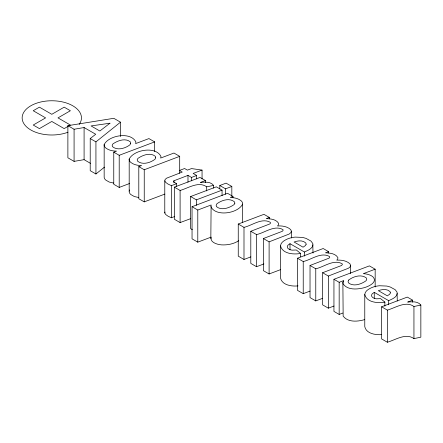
<?xml version="1.0" encoding="UTF-8"?>
<svg xmlns="http://www.w3.org/2000/svg" width="443" height="443" viewBox="0 0 443 443"><rect width="100%" height="100%" fill="white"/><g stroke="black" fill="none" stroke-linecap="round" stroke-linejoin="round"><path stroke-width="0.66" d="M210.829 238.677L211.117 204.993L197.788 210.032L192.046 206.715L192.046 238.838L197.788 242.149L211.117 237.116C209.86 242.62 217.369 244.519 221.517 244.874C227.497 245.189 233.716 244.004 238.777 240.687M298.05 285.885C291.848 286.582 282.069 285.242 280.502 277.994L280.502 245.871C280.79 242.299 284.389 240.411 287.269 239.048A18.141 10.471 0 0 1 295.182 237.099L302.641 237.42L306.035 238.384L310.908 241.036L312.808 243.523L313.002 253.058M381.678 334.615C375.653 335.102 366.223 333.695 364.772 326.646L364.772 294.523C365.054 290.951 368.654 289.063 371.533 287.695A18.141 10.471 0 0 1 379.446 285.752L386.905 286.067L390.3 287.031L395.178 289.689L397.072 292.175L397.266 301.024M313.002 244.857C312.321 248.955 307.641 250.45 304.407 252.012L289.999 243.694L287.845 245.267L287.247 246.657L287.618 247.997A6.363 3.671 0 0 0 292.186 250.157L296.323 249.979L300.603 253.446L300.603 256.862M397.266 293.504C396.585 297.607 391.905 299.097 388.672 300.664L374.263 292.347L372.109 293.914L371.511 295.309L371.882 296.649A6.363 3.671 0 0 0 376.45 298.809L380.587 298.632L384.873 302.098L384.873 306.196M174.603 216.561L171.375 217.773L168.03 216.19L165.699 214.506L164.779 212.961L164.779 180.838L165.145 179.437L166.651 178.164L182.239 172.078L179.459 170.472L179.459 173.207M164.779 212.961L165.023 212.025M113.707 183.081L109.227 182.051L105.827 180.113A9.43 5.443 0 0 1 104.16 176.713L104.16 144.59C108.828 135.198 130.879 131.41 135.918 142.042L135.636 143.598L148.92 138.587L154.668 141.898L154.668 151.467M138.742 197.534L134.257 196.504L130.862 194.566A9.43 5.443 0 0 1 129.19 191.166L129.19 159.043C133.864 149.651 155.914 145.869 160.953 156.495L160.671 158.051L173.955 153.04L179.697 156.351L179.697 170.705M129.19 191.166L129.555 189.92M364.639 319.613C357.756 321.684 348.021 322.548 343.153 316.141L342.876 282.418L343.408 280.701L339.166 282.296L333.944 279.278L333.944 311.401L339.166 314.414L342.804 313.051M232.968 197.811L232.968 196.443L230.327 197.434C234.048 197.65 237.98 198.259 240.975 200.657A9.297 5.366 0 0 1 242.603 204.085C238.223 213.448 215.553 217.12 210.829 206.554M269.35 218.814L269.35 217.447L266.226 218.626C270.595 218.798 276.194 219.219 278.653 223.394L278.525 224.701L277.551 225.952C282.125 225.686 287.175 226.384 290.68 229.579L291.361 231.146L290.846 232.675L289.179 234.048L269.106 241.845L263.363 238.533L263.363 270.651L269.106 273.968L280.419 269.698M328.579 253.008L328.579 251.646L325.455 252.82C329.83 252.997 335.429 253.418 337.887 257.593L337.76 258.895L336.785 260.146C341.354 259.886 346.409 260.578 349.909 263.773L350.59 265.346L350.075 266.874L348.408 268.248L328.341 276.044L322.598 272.727L322.598 304.85L328.341 308.167L333.994 306.03M196.648 178.889L196.648 175.472L191.503 177.427L187.982 175.395L173.955 180.766L173.346 181.602L176.535 183.712L176.535 186.448M67.879 125.668L74.081 129.251L84.087 127.54L95.716 134.251L90.211 138.559L90.211 170.682L95.932 173.988L95.932 141.865L120.507 122.179L113.801 118.309L67.879 125.668L67.879 157.791L74.081 161.374L84.087 159.663L90.483 163.351M95.932 173.988L104.482 167.138M68.122 126.333L64.18 128.608L51.798 121.454L39.416 128.608L33.225 125.031L45.607 117.882L33.225 110.733L39.416 107.156L51.798 114.305L64.18 107.156L70.376 110.733L57.989 117.882L70.376 125.031L69.246 125.679M179.459 170.472L184.604 168.517L187.406 170.134L191.503 168.578L202.052 170.09L202.052 178.978M129.522 183.524L119.206 187.422L113.762 184.282L113.762 152.159L116.542 151.107C112.788 151.085 108.845 150.387 105.827 147.995A9.43 5.443 0 0 1 104.16 144.59M113.762 152.159L119.206 155.305L154.668 141.898M164.868 194.078L144.241 201.875L138.797 198.735L138.797 166.612L141.577 165.56C137.817 165.538 133.875 164.84 130.862 162.448A9.43 5.443 0 0 1 129.19 159.043M138.797 166.612L144.241 169.758L179.697 156.351M190.656 218.659L180.102 222.58L174.354 219.263L174.354 187.14L200.048 177.438L205.414 180.534L205.414 182.582M205.414 180.534L200.43 182.416C204.827 182.056 210.575 181.431 213.598 185.395L213.598 188.131M192.345 229.651L190.623 228.654L190.623 196.537L216.317 186.83L222.059 190.147L222.059 195.612M219.8 188.928L219.8 185.512L226.085 183.136L231.827 186.448L231.827 196.016M190.623 196.537L196.365 199.848L222.059 190.147M219.8 185.512L225.542 188.829L231.827 186.448M192.046 206.715L227.525 193.303L232.968 196.443M250.827 256.885L243.993 259.471L238.251 256.154L238.251 224.031L263.945 214.329L269.35 217.447M238.251 224.031L243.993 227.348C252.205 225.498 261.641 217.568 270.208 222.259A2.575 1.49 0 0 1 269.671 224.008L250.799 231.274L250.799 263.397L256.541 266.714L263.906 263.934M310.061 291.084L303.228 293.665L297.486 290.353L297.486 258.23L323.18 248.523L328.579 251.646M297.486 258.23L303.228 261.547C311.435 259.698 320.876 251.762 329.437 256.453A2.575 1.49 0 0 1 328.9 258.208L310.028 265.473L310.028 297.596L315.77 300.908L322.526 298.36M333.944 279.278L369.401 265.878L375.166 269.206L375.166 286.975M412.666 300.188L407.682 302.076C412.079 301.711 417.827 301.085 420.85 305.055L420.85 337.178L413.945 338.618C405.799 332.682 395.472 339.969 387.354 342.234L381.611 338.923L381.611 306.8L407.305 297.092L412.666 300.188L412.666 302.242M202.052 170.09L193.148 173.451L196.648 175.472M164.779 180.838L165.699 182.383L168.03 184.072L171.375 185.65L176.535 183.712M174.354 187.14L180.102 190.457C188.22 188.192 198.547 180.905 206.693 186.841L213.598 185.395M250.799 231.274L256.541 234.591C264.67 232.841 274.461 224.712 282.916 229.585L283.193 230.188L282.335 231.301L263.363 238.533M310.028 265.473L315.77 268.79C323.899 267.035 333.69 258.911 342.146 263.784L342.428 264.388L341.57 265.495L322.598 272.727M375.166 269.206L363.299 273.674A12.836 7.409 0 0 1 372.923 276.825C378.305 282.385 367.773 286.876 363.481 287.884C356.842 289.489 347.705 290.165 343.153 284.018L342.876 282.418M381.611 306.8L387.354 310.117C395.472 307.852 405.799 300.559 413.945 306.501L420.85 305.055M300.603 253.446C293.781 254.697 282.501 254 280.502 245.871M384.873 302.098C378.051 303.35 366.765 302.652 364.772 294.523M90.211 138.559L95.932 141.865M413.945 306.501L413.945 338.618M388.672 300.664L388.672 304.767M387.354 310.117L387.354 342.234M374.263 292.347L374.263 298.499M350.59 265.346L350.59 273.547M343.408 280.701L343.408 282.069M339.166 282.296L339.166 314.414M328.341 276.044L328.341 308.167M315.77 268.79L315.77 300.908M304.407 252.012L304.407 256.115M303.228 261.547L303.228 293.665M291.361 231.146L291.361 237.985M289.999 243.694L289.999 249.846M269.106 241.845L269.106 273.968M256.541 234.591L256.541 266.714M243.993 227.348L243.993 259.471M242.603 204.085L242.603 222.536M225.542 188.829L225.542 194.294M206.693 186.841L206.693 190.944M197.788 210.032L197.788 242.149M196.365 199.848L196.365 205.319M191.503 177.427L191.503 180.844M187.982 175.395L187.982 182.228M180.102 190.457L180.102 222.58M173.955 180.766L173.955 182.815M171.375 185.65L171.375 217.773M144.241 169.758L144.241 201.875M120.507 122.179L120.507 136.533M119.206 155.305L119.206 187.422M84.087 127.54L84.087 159.663M74.081 129.251L74.081 161.374M67.94 132.241A29.648 17.116 0 0 1 23.091 122.163A29.648 17.116 0 0 1 53.869 100.805A29.648 17.116 0 0 1 79.192 124.433M348.713 280.042L348.082 281.455L348.392 282.8C353.425 287.009 361.366 284.196 366.084 280.718L366.743 279.323L366.416 278.021C361.338 273.951 353.42 276.366 348.713 280.042M130.652 143.333L129.943 144.817C125.303 148.377 117.439 150.836 112.494 146.666L112.173 145.37L112.838 143.992C117.495 140.669 125.452 137.651 130.38 141.948L130.652 143.333M155.687 157.786L154.978 159.27C150.338 162.83 142.474 165.289 137.529 161.119L137.208 159.823L137.873 158.444C142.53 155.122 150.487 152.104 155.415 156.401L155.687 157.786M234.84 203.149L234.148 204.539C229.408 207.972 221.472 210.84 216.45 206.615L216.156 205.259L216.898 203.78C221.605 200.23 229.485 197.628 234.497 201.853L234.84 203.149M306.146 244.215L305.465 245.527L303.067 247.194L294.08 242.011C297.79 240.649 302.707 239.956 305.792 242.986L306.146 244.215M390.416 292.867L389.735 294.18L387.332 295.846L378.344 290.658C382.054 289.301 386.977 288.603 390.056 291.638L390.416 292.867M109.964 123.209L99.858 131.006L91.07 125.934L109.964 123.209"/></g></svg>
